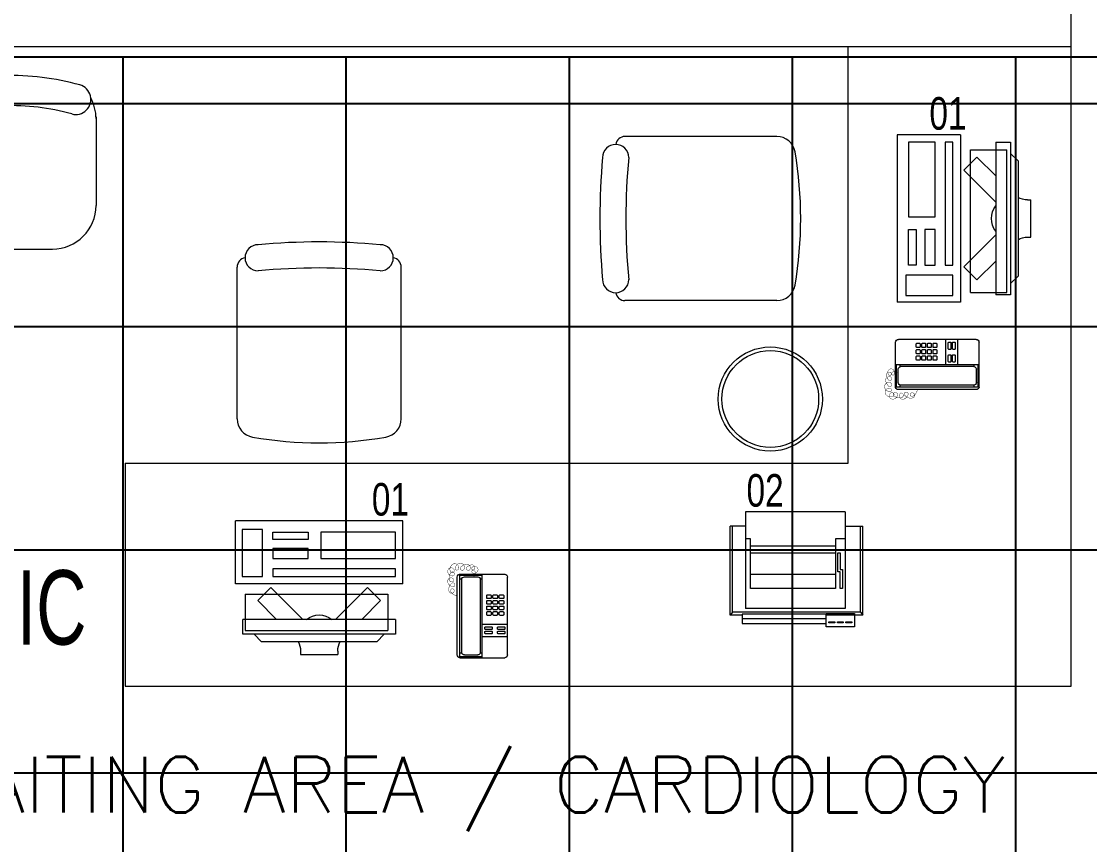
# Model space of a CAD drawing. Header units: inches. Extents: x -12418 to 472786, y -29325 to 19878.
# Drawn here: x 26727 to 29599, y -4993 to -2779 of the extents above; entities that cross this region are included whole.
import ezdxf
from ezdxf import colors
from ezdxf.entities.mleader import LeaderData, LeaderLine
from ezdxf.enums import TextEntityAlignment as Align
from ezdxf.math import Vec2, Vec3

# ---------------------------------------------------------------- set-up
doc = ezdxf.new("R2010")
doc.units = ezdxf.units.IN
doc.header["$LTSCALE"] = 25
doc.header["$MEASUREMENT"] = 0
doc.linetypes.add('DASHDOT', pattern=[25.4, 12.7, -6.35, 0, -6.35])
doc.layers.get('0').update_dxf_attribs({"color": 8})
for name, color, linetype, lineweight in [('00-Ground Floor$0$72_EGR_BASE_TEXT', 252, 'Continuous', 5), ('00-Ground Floor$0$72_EGR_EQP_TAG', 142, 'Continuous', 5), ('00-Ground Floor$0$LOADING', 253, 'Continuous', 5), ('00-Ground Floor$0$Walls', 251, 'Continuous', 5), ('E-LITE-CLNG-CNDT', 6, 'DASHDOT', 35), ('T-DATA-TEXT', 2, 'Continuous', 25)]:
    doc.layers.add(name, color=color, linetype=linetype, lineweight=lineweight)
doc.layers.add('00-Ground Floor$0$False Ceiling', color=251, linetype='Continuous')
doc.styles.add('00-Ground Floor$0$SIMPLEX', font='SIMPLEX.shx', dxfattribs={"height": 150})
doc.styles.add('00-Ground Floor$0$Standard', font='arial.ttf')
doc.styles.add('00-Ground Floor$0$X3G_ENTITY_257CFD', font='swisscl.ttf', dxfattribs={"height": 200})
doc.styles.add('DC_Elc_Romans', font='elc_romans.shx', dxfattribs={"width": 0.7})

# ---------------------------------------------------------------- blocks, each defined once
blk = doc.blocks.new('00-Ground Floor$0$GF21021-P')
for p, q in [((-0.2207, 0.4756), (-0.2207, 0.0675)), ((0.2205, 0.4756), (0.2205, 0.0675))]:
    blk.add_line(p, q)
for centre, radius, start, end in [((-0.1707, 0.4756), 0.05, 99.6329, 180), ((-0.0001, -0.5295), 1.0695, 80.3671, 99.6329), ((0.1705, 0.4756), 0.05, 0, 80.3671), ((-0.1957, 0.0675), 0.025, 180, 261.4721), ((-0.1643, 0.0425), 0.0351, 90, 270), ((0, 1.8467), 1.7767, 264.6946, 275.3053), ((0.1641, 0.0425), 0.0351, 270, 90), ((0.1955, 0.0675), 0.025, 278.5279, 0), ((0, 1.8314), 1.8314, 264.8532, 275.147)]:
    blk.add_arc(centre, radius, start, end)
blk = doc.blocks.new('00-Ground Floor$0$DM20079-P')
at = {"color": 0}
for p, q in [((-0.0686, 0.217), (-0.0686, 0.008)), ((-0.0616, 0.225), (0.0594, 0.225)), ((-0.0616, 0.225), (-0.0616, 0)), ((-0.0616, 0.222), (-0.0016, 0.222)), ((-0.0616, 0.212), (-0.0565, 0.212)), ((-0.0566, 0.2105), (-0.0566, 0.0145)), ((-0.0496, 0.2175), (-0.0136, 0.2175)), ((-0.0068, 0.212), (-0.0016, 0.212)), ((-0.0066, 0.2105), (-0.0066, 0.0145)), ((-0.0016, 0.225), (-0.0016, 0)), ((0.0664, 0.217), (0.0664, 0.008)), ((-0.0016, 0.1675), (0.0664, 0.1675)), ((-0.0016, 0.135), (0.0664, 0.135)), ((-0.0616, 0.013), (-0.0565, 0.013)), ((-0.0616, 0.003), (-0.0016, 0.003)), ((-0.0594, 0), (0.0594, 0)), ((-0.0496, 0.0075), (-0.0136, 0.0075)), ((-0.0068, 0.013), (-0.0016, 0.013))]:
    blk.add_line(p, q, dxfattribs=at)
for points in [[(0.0074, 0.1605, 0.414214), (0.0054, 0.1585), (0.0054, 0.1555, 0.414214), (0.0074, 0.1535), (0.0234, 0.1535, 0.414214), (0.0254, 0.1555), (0.0254, 0.1585, 0.414214), (0.0234, 0.1605)], [(0.0234, 0.142, 0.414214), (0.0254, 0.144), (0.0254, 0.147, 0.414214), (0.0234, 0.149), (0.0074, 0.149, 0.414214), (0.0054, 0.147), (0.0054, 0.144, 0.414214), (0.0074, 0.142)], [(0.0574, 0.1535, 0.414214), (0.0594, 0.1555), (0.0594, 0.1585, 0.414214), (0.0574, 0.1605), (0.0414, 0.1605, 0.414214), (0.0394, 0.1585), (0.0394, 0.1555, 0.414214), (0.0414, 0.1535)], [(0.0574, 0.142, 0.414214), (0.0594, 0.144), (0.0594, 0.147, 0.414214), (0.0574, 0.149), (0.0414, 0.149, 0.414214), (0.0394, 0.147), (0.0394, 0.144, 0.414214), (0.0414, 0.142)], [(0.0104, 0.103, 0.414214), (0.0124, 0.101), (0.0204, 0.101, 0.414214), (0.0224, 0.103), (0.0224, 0.109, 0.414214), (0.0204, 0.111), (0.0124, 0.111, 0.414214), (0.0104, 0.109)], [(0.0104, 0.088, 0.414214), (0.0124, 0.086), (0.0204, 0.086, 0.414214), (0.0224, 0.088), (0.0224, 0.094, 0.414214), (0.0204, 0.096), (0.0124, 0.096, 0.414214), (0.0104, 0.094)], [(0.0274, 0.103, 0.414214), (0.0294, 0.101), (0.0374, 0.101, 0.414214), (0.0394, 0.103), (0.0394, 0.109, 0.414214), (0.0374, 0.111), (0.0294, 0.111, 0.414214), (0.0274, 0.109)], [(0.0274, 0.088, 0.414214), (0.0294, 0.086), (0.0374, 0.086, 0.414214), (0.0394, 0.088), (0.0394, 0.094, 0.414214), (0.0374, 0.096), (0.0294, 0.096, 0.414214), (0.0274, 0.094)], [(0.0444, 0.103, 0.414214), (0.0464, 0.101), (0.0544, 0.101, 0.414214), (0.0564, 0.103), (0.0564, 0.109, 0.414214), (0.0544, 0.111), (0.0464, 0.111, 0.414214), (0.0444, 0.109)], [(0.0444, 0.088, 0.414214), (0.0464, 0.086), (0.0544, 0.086, 0.414214), (0.0564, 0.088), (0.0564, 0.094, 0.414214), (0.0544, 0.096), (0.0464, 0.096, 0.414214), (0.0444, 0.094)], [(0.0104, 0.073, 0.414214), (0.0124, 0.071), (0.0204, 0.071, 0.414214), (0.0224, 0.073), (0.0224, 0.079, 0.414214), (0.0204, 0.081), (0.0124, 0.081, 0.414214), (0.0104, 0.079)], [(0.0104, 0.058, 0.414214), (0.0124, 0.056), (0.0204, 0.056, 0.414214), (0.0224, 0.058), (0.0224, 0.064, 0.414214), (0.0204, 0.066), (0.0124, 0.066, 0.414214), (0.0104, 0.064)], [(0.0274, 0.073, 0.414214), (0.0294, 0.071), (0.0374, 0.071, 0.414214), (0.0394, 0.073), (0.0394, 0.079, 0.414214), (0.0374, 0.081), (0.0294, 0.081, 0.414214), (0.0274, 0.079)], [(0.0274, 0.058, 0.414214), (0.0294, 0.056), (0.0374, 0.056, 0.414214), (0.0394, 0.058), (0.0394, 0.064, 0.414214), (0.0374, 0.066), (0.0294, 0.066, 0.414214), (0.0274, 0.064)], [(0.0444, 0.073, 0.414214), (0.0464, 0.071), (0.0544, 0.071, 0.414214), (0.0564, 0.073), (0.0564, 0.079, 0.414214), (0.0544, 0.081), (0.0464, 0.081, 0.414214), (0.0444, 0.079)], [(0.0444, 0.058, 0.414214), (0.0464, 0.056), (0.0544, 0.056, 0.414214), (0.0564, 0.058), (0.0564, 0.064, 0.414214), (0.0544, 0.066), (0.0464, 0.066, 0.414214), (0.0444, 0.064)]]:
    blk.add_lwpolyline(points, format="xyb", close=True, dxfattribs=at)
at = {"color": 0, "const_width": 0.001}
blk.add_lwpolyline([(-0.0686, 0.059, 0.184574), (-0.0861, 0.0478, 1.44364), (-0.0769, 0.0452, 0.837915), (-0.0907, 0.0465, 0.30536), (-0.0835, 0.0248, 1.584726), (-0.0815, 0.034, 0.253153), (-0.094, 0.0228, 0.874198), (-0.0776, 0.0142, 0.915253), (-0.0897, 0.0168, 0.223821), (-0.0874, -0.0011, 1.703343), (-0.0796, 0.005, 0.588962), (-0.0934, -0.0114, 0.717795), (-0.0769, -0.0108, 0.983104), (-0.0875, -0.0075, 0.326362), (-0.0815, -0.0259, 0.758716), (-0.0657, -0.0134, 0.906186), (-0.0743, -0.016, 0.189488), (-0.067, -0.0272, 0.7948), (-0.0506, -0.0127, 1.223996), (-0.0585, -0.0193, 0.072149), (-0.0473, -0.0259, 0.645886), (-0.0341, -0.0134, 1.366917), (-0.042, -0.0193, 0.078415), (-0.0315, -0.0246, 0.723006), (-0.0229, -0.0127, 1.105484), (-0.0289, -0.018, 0.327892), (-0.017, -0.0193, 0.446638), (-0.0144, -0.0068, 0.327263), (-0.0269, -0.0029, 1.240441), (-0.0229, -0.0094, 0.611307), (-0.0278, 0.0075)], format="xyb", dxfattribs=at)
at = {"color": 0}
for centre, radius, start, end in [((-0.0605, 0.217), 0.00813, 97.9633, 179.6649), ((-0.0496, 0.2105), 0.007, 90, 180), ((-0.0136, 0.2105), 0.007, 0, 90), ((0.0582, 0.217), 0.00813, 0.3351, 82.0367), ((-0.0605, 0.008), 0.00813, 180.3351, 277.9633), ((-0.0496, 0.0145), 0.007, 180, 270), ((-0.0136, 0.0145), 0.007, 270, 0), ((0.0582, 0.008), 0.00813, 277.9633, 359.6649)]:
    blk.add_arc(centre, radius, start, end, dxfattribs=at)
blk = doc.blocks.new('00-Ground Floor$0$ITCWLS1-P')
at = {"layer": '00-Ground Floor$0$LOADING'}
for p, q in [((-0.17, 0.45), (-0.17, 0)), ((-0.17, 0.45), (0, 0.45)), ((0, 0.45), (0, 0)), ((-0.2651, 0.43, 0), (-0.3051, 0.43, 0)), ((-0.3051, 0.43, 0), (-0.3051, 0.02, 0)), ((-0.197, 0.4094), (-0.295, 0.4094)), ((-0.295, 0.0264), (-0.295, 0.4094)), ((-0.2651, 0.43, 0), (-0.2651, 0.02, 0)), ((-0.197, 0.0264), (-0.197, 0.4094)), ((-0.1496, 0.4305), (-0.1291, 0.4305)), ((-0.1291, 0.4305), (-0.1291, 0.4089)), ((-0.3251, 0.38, 0), (-0.3051, 0.4, 0)), ((-0.3251, 0.38, 0), (-0.3251, 0.07, 0)), ((-0.3503, 0.275), (-0.3596, 0.275)), ((-0.3596, 0.175), (-0.3596, 0.275)), ((-0.3503, 0.175), (-0.3596, 0.175)), ((-0.3251, 0.07, 0), (-0.3051, 0.05, 0)), ((-0.3051, 0.02, 0), (-0.2651, 0.02, 0)), ((-0.197, 0.0264), (-0.295, 0.0264)), ((-0.17, 0), (0, 0))]:
    blk.add_line(p, q, dxfattribs=at)
at = {"layer": '00-Ground Floor$0$LOADING', "extrusion": (2.48281e-10, 3.18408e-10, -1)}
for p, q in [((-0.2651, 0.3395), (-0.2144, 0.3902)), ((-0.1791, 0.3548), (-0.2144, 0.3902)), ((-0.2651, 0.2688), (-0.1791, 0.3548))]:
    blk.add_line(p, q, dxfattribs=at)
at = {"layer": '00-Ground Floor$0$LOADING', "extrusion": (2.48281e-10, -3.18408e-10, -1)}
for p, q in [((-0.2651, 0.1812), (-0.1791, 0.0952)), ((-0.2651, 0.1105), (-0.2144, 0.0598)), ((-0.1791, 0.0952), (-0.2144, 0.0598))]:
    blk.add_line(p, q, dxfattribs=at)
at = {"layer": '00-Ground Floor$0$LOADING'}
for points in [[(-0.1291, 0.4089), (-0.1291, 0.1), (-0.1496, 0.1), (-0.1496, 0.4305)], [(-0.1496, 0.1), (-0.1496, 0.1), (-0.1496, 0.1), (-0.1496, 0.1), (-0.1496, 0.1), (-0.1496, 0.1), (-0.1496, 0.1), (-0.1496, 0.1), (-0.1496, 0.1)], [(-0.1496, 0.1), (-0.1496, 0.1), (-0.1496, 0.1), (-0.1496, 0.1), (-0.1496, 0.1), (-0.1496, 0.1), (-0.1496, 0.1), (-0.1496, 0.1), (-0.1496, 0.1), (-0.1496, 0.1), (-0.1496, 0.1), (-0.1496, 0.1), (-0.1496, 0.1), (-0.1496, 0.1), (-0.1496, 0.1), (-0.1496, 0.1), (-0.1496, 0.1), (-0.1496, 0.1)], [(-0.1496, 0.1), (-0.1496, 0.1), (-0.1496, 0.1), (-0.1496, 0.1), (-0.1496, 0.1), (-0.1496, 0.1), (-0.1496, 0.1), (-0.1496, 0.1), (-0.1496, 0.1), (-0.1496, 0.1)], [(-0.1496, 0.1), (-0.1496, 0.1), (-0.1496, 0.1), (-0.1496, 0.1), (-0.1496, 0.1), (-0.1496, 0.1), (-0.1496, 0.1)], [(-0.1496, 0.1), (-0.1496, 0.1), (-0.1496, 0.1), (-0.1496, 0.1), (-0.1496, 0.1), (-0.1496, 0.1), (-0.1496, 0.1), (-0.1496, 0.1), (-0.1496, 0.1), (-0.1496, 0.1)], [(-0.1496, 0.1), (-0.1496, 0.1), (-0.1496, 0.1), (-0.1496, 0.1), (-0.1496, 0.1), (-0.1496, 0.1), (-0.1496, 0.1), (-0.1496, 0.1), (-0.1496, 0.1), (-0.1496, 0.1), (-0.1496, 0.1), (-0.1496, 0.1), (-0.1496, 0.1), (-0.1496, 0.1), (-0.1496, 0.1)], [(-0.1496, 0.1), (-0.1496, 0.1), (-0.1496, 0.1), (-0.1496, 0.1), (-0.1496, 0.1), (-0.1496, 0.1), (-0.1496, 0.1), (-0.1496, 0.1), (-0.1496, 0.1), (-0.1496, 0.1)], [(-0.1496, 0.1), (-0.1496, 0.1), (-0.1496, 0.1), (-0.1496, 0.1), (-0.1496, 0.1), (-0.1496, 0.1), (-0.1496, 0.1), (-0.1496, 0.1), (-0.1496, 0.1), (-0.1496, 0.1)], [(-0.1496, 0.1), (-0.1496, 0.1), (-0.1496, 0.1), (-0.1496, 0.1), (-0.1496, 0.1), (-0.1496, 0.1), (-0.1496, 0.1), (-0.1496, 0.1), (-0.1496, 0.1), (-0.1496, 0.1), (-0.1496, 0.1), (-0.1496, 0.1), (-0.1496, 0.1), (-0.1496, 0.1), (-0.1496, 0.1), (-0.1496, 0.1), (-0.1496, 0.1), (-0.1496, 0.1), (-0.1496, 0.1), (-0.1496, 0.1), (-0.1496, 0.1), (-0.1496, 0.1), (-0.1496, 0.1), (-0.1496, 0.1), (-0.1496, 0.1), (-0.1496, 0.1), (-0.1496, 0.1), (-0.1496, 0.1), (-0.1496, 0.1), (-0.1496, 0.1), (-0.1496, 0.1), (-0.1496, 0.1), (-0.1496, 0.1), (-0.1496, 0.1), (-0.1496, 0.1), (-0.1496, 0.1), (-0.1496, 0.1), (-0.1496, 0.1), (-0.1496, 0.1), (-0.1496, 0.1), (-0.1496, 0.1), (-0.1496, 0.1), (-0.1496, 0.1), (-0.1496, 0.1), (-0.1496, 0.1), (-0.1496, 0.1), (-0.1496, 0.1), (-0.1496, 0.1), (-0.1496, 0.1), (-0.1496, 0.1), (-0.1496, 0.1), (-0.1496, 0.1), (-0.1496, 0.1), (-0.1496, 0.1)], [(-0.1496, 0.1), (-0.1496, 0.1), (-0.1496, 0.1), (-0.1496, 0.1), (-0.1496, 0.1), (-0.1496, 0.1), (-0.1496, 0.1), (-0.1496, 0.1), (-0.1496, 0.1), (-0.1496, 0.1), (-0.1496, 0.1), (-0.1496, 0.1), (-0.1496, 0.1), (-0.1496, 0.1), (-0.1496, 0.1), (-0.1496, 0.1), (-0.1496, 0.1), (-0.1496, 0.1), (-0.1496, 0.1), (-0.1496, 0.1), (-0.1496, 0.1), (-0.1496, 0.1), (-0.1496, 0.1), (-0.1496, 0.1), (-0.1496, 0.1), (-0.1496, 0.1), (-0.1496, 0.1), (-0.1496, 0.1), (-0.1496, 0.1), (-0.1496, 0.1), (-0.1496, 0.1), (-0.1496, 0.1), (-0.1496, 0.1), (-0.1496, 0.1), (-0.1496, 0.1), (-0.1496, 0.1), (-0.1496, 0.1), (-0.1496, 0.1), (-0.1496, 0.1), (-0.1496, 0.1), (-0.1496, 0.1), (-0.1496, 0.1), (-0.1496, 0.1), (-0.1496, 0.1), (-0.1496, 0.1), (-0.1496, 0.1), (-0.1496, 0.1), (-0.1496, 0.1), (-0.1496, 0.1), (-0.1496, 0.1), (-0.1496, 0.1), (-0.1496, 0.1), (-0.1496, 0.1), (-0.1496, 0.1), (-0.1496, 0.1), (-0.1496, 0.1), (-0.1496, 0.1), (-0.1496, 0.1), (-0.1496, 0.1), (-0.1496, 0.1), (-0.1496, 0.1), (-0.1496, 0.1), (-0.1496, 0.1), (-0.1496, 0.1), (-0.1496, 0.1), (-0.1496, 0.1), (-0.1496, 0.1), (-0.1496, 0.1), (-0.1496, 0.1), (-0.1496, 0.1), (-0.1496, 0.1), (-0.1496, 0.1), (-0.1496, 0.1), (-0.1496, 0.1), (-0.1496, 0.1), (-0.1496, 0.1), (-0.1496, 0.1), (-0.1496, 0.1), (-0.1496, 0.1), (-0.1496, 0.1), (-0.1496, 0.1), (-0.1496, 0.1), (-0.1496, 0.1), (-0.1496, 0.1), (-0.1496, 0.1), (-0.1496, 0.1), (-0.1496, 0.1), (-0.1496, 0.1), (-0.1496, 0.1)], [(-0.1496, 0.1), (-0.1496, 0.1), (-0.1496, 0.1), (-0.1496, 0.1), (-0.1496, 0.1), (-0.1496, 0.1), (-0.1496, 0.1), (-0.1496, 0.1), (-0.1496, 0.1), (-0.1496, 0.1), (-0.1496, 0.1), (-0.1496, 0.1)], [(-0.1496, 0.1), (-0.1496, 0.1), (-0.1496, 0.1), (-0.1496, 0.1), (-0.1496, 0.1), (-0.1496, 0.1), (-0.1496, 0.1)], [(-0.1496, 0.1), (-0.1496, 0.1), (-0.1496, 0.1), (-0.1496, 0.1), (-0.1496, 0.1), (-0.1496, 0.1), (-0.1496, 0.1), (-0.1496, 0.1), (-0.1496, 0.1), (-0.1496, 0.1), (-0.1496, 0.1), (-0.1496, 0.1), (-0.1496, 0.1), (-0.1496, 0.1), (-0.1496, 0.1), (-0.1496, 0.1), (-0.1496, 0.1)], [(-0.1496, 0.1), (-0.1496, 0.1), (-0.1496, 0.1), (-0.1496, 0.1), (-0.1496, 0.1), (-0.1496, 0.1), (-0.1496, 0.1), (-0.1496, 0.1), (-0.1496, 0.1), (-0.1496, 0.1), (-0.1496, 0.1), (-0.1496, 0.1), (-0.1496, 0.1), (-0.1496, 0.1), (-0.1496, 0.1), (-0.1496, 0.1), (-0.1496, 0.1), (-0.1496, 0.1), (-0.1496, 0.1), (-0.1496, 0.1), (-0.1496, 0.1), (-0.1496, 0.1), (-0.1496, 0.1), (-0.1496, 0.1), (-0.1496, 0.1), (-0.1496, 0.1), (-0.1496, 0.1), (-0.1496, 0.1), (-0.1496, 0.1), (-0.1496, 0.1), (-0.1496, 0.1), (-0.1496, 0.1), (-0.1496, 0.1), (-0.1496, 0.1), (-0.1496, 0.1), (-0.1496, 0.1), (-0.1496, 0.1), (-0.1496, 0.1), (-0.1496, 0.1), (-0.1496, 0.1), (-0.1496, 0.1), (-0.1496, 0.1), (-0.1496, 0.1), (-0.1496, 0.1), (-0.1496, 0.1), (-0.1496, 0.1), (-0.1496, 0.1), (-0.1496, 0.1), (-0.1496, 0.1), (-0.1496, 0.1), (-0.1496, 0.1), (-0.1496, 0.1), (-0.1496, 0.1), (-0.1496, 0.1), (-0.1496, 0.1), (-0.1496, 0.1), (-0.1496, 0.1), (-0.1496, 0.1), (-0.1496, 0.1), (-0.1496, 0.1), (-0.1496, 0.1), (-0.1496, 0.1), (-0.1496, 0.1), (-0.1496, 0.1), (-0.1496, 0.1), (-0.1496, 0.1), (-0.1496, 0.1), (-0.1496, 0.1), (-0.1496, 0.1), (-0.1496, 0.1), (-0.1496, 0.1), (-0.1496, 0.1), (-0.1496, 0.1), (-0.1496, 0.1), (-0.1496, 0.1), (-0.1496, 0.1), (-0.1496, 0.1), (-0.1496, 0.1), (-0.1496, 0.1), (-0.1496, 0.1), (-0.1496, 0.1), (-0.1496, 0.1), (-0.1496, 0.1), (-0.1496, 0.1), (-0.1496, 0.1), (-0.1496, 0.1), (-0.1496, 0.1), (-0.1496, 0.1), (-0.1496, 0.1), (-0.1496, 0.1), (-0.1496, 0.1), (-0.1496, 0.1), (-0.1496, 0.1), (-0.1496, 0.1), (-0.1496, 0.1), (-0.1496, 0.1), (-0.1496, 0.1), (-0.1496, 0.1), (-0.1496, 0.1), (-0.1496, 0.1), (-0.1496, 0.1), (-0.1496, 0.1), (-0.1496, 0.1), (-0.1496, 0.1), (-0.1496, 0.1), (-0.1496, 0.1), (-0.1496, 0.1), (-0.1496, 0.1), (-0.1496, 0.1), (-0.1496, 0.1), (-0.1496, 0.1)], [(-0.1496, 0.1), (-0.1496, 0.1), (-0.1496, 0.1), (-0.1496, 0.1), (-0.1496, 0.1), (-0.1496, 0.1), (-0.1496, 0.1), (-0.1496, 0.1)]]:
    blk.add_lwpolyline(points, dxfattribs=at)
for points in [[(-0.1019, 0.4305), (-0.0304, 0.4305), (-0.0304, 0.2294), (-0.1019, 0.2294)], [(-0.1019, 0.1954), (-0.0747, 0.1954), (-0.0747, 0.1), (-0.1019, 0.1)], [(-0.0304, 0.1954), (-0.0508, 0.1954), (-0.0508, 0.1), (-0.0304, 0.1)], [(-0.1496, 0.1), (-0.1496, 0.1), (-0.1496, 0.1), (-0.1496, 0.1), (-0.1496, 0.1), (-0.1496, 0.1), (-0.1496, 0.1), (-0.1496, 0.1), (-0.1496, 0.1), (-0.1496, 0.1), (-0.1496, 0.1), (-0.1496, 0.1), (-0.1496, 0.1), (-0.1496, 0.1), (-0.1496, 0.1), (-0.1496, 0.1), (-0.1496, 0.1), (-0.1496, 0.1), (-0.1496, 0.1), (-0.1496, 0.1), (-0.1496, 0.1), (-0.1496, 0.1), (-0.1496, 0.1), (-0.1496, 0.1), (-0.1496, 0.1), (-0.1496, 0.1), (-0.1496, 0.1), (-0.1496, 0.1), (-0.1496, 0.1), (-0.1496, 0.1), (-0.1496, 0.1), (-0.1496, 0.1), (-0.1496, 0.1), (-0.1496, 0.1), (-0.1496, 0.1), (-0.1496, 0.1), (-0.1496, 0.1), (-0.1496, 0.1), (-0.1496, 0.1), (-0.1496, 0.1), (-0.1496, 0.1), (-0.1496, 0.1), (-0.1496, 0.1), (-0.1496, 0.1), (-0.1496, 0.1), (-0.1496, 0.1), (-0.1496, 0.1), (-0.1496, 0.1), (-0.1496, 0.1), (-0.1496, 0.1), (-0.1496, 0.1), (-0.1496, 0.1), (-0.1496, 0.1), (-0.1496, 0.1), (-0.1496, 0.1), (-0.1496, 0.1), (-0.1496, 0.1), (-0.1496, 0.1), (-0.1496, 0.1), (-0.1496, 0.1), (-0.1496, 0.1), (-0.1496, 0.1), (-0.1496, 0.1), (-0.1496, 0.1), (-0.1496, 0.1), (-0.1496, 0.1), (-0.1496, 0.1), (-0.1496, 0.1), (-0.1496, 0.1), (-0.1496, 0.1), (-0.1496, 0.1), (-0.1496, 0.1), (-0.1496, 0.1), (-0.1496, 0.1), (-0.1496, 0.1), (-0.1496, 0.1), (-0.1496, 0.1), (-0.1496, 0.1), (-0.1496, 0.1), (-0.1496, 0.1), (-0.1496, 0.1), (-0.1496, 0.1), (-0.1496, 0.1), (-0.1496, 0.1), (-0.1496, 0.1), (-0.1496, 0.1), (-0.1496, 0.1), (-0.1496, 0.1), (-0.1496, 0.1), (-0.1496, 0.1), (-0.1496, 0.1), (-0.1496, 0.1), (-0.1496, 0.1), (-0.1496, 0.1), (-0.1496, 0.1), (-0.1496, 0.1), (-0.1496, 0.1), (-0.1496, 0.1), (-0.1496, 0.1), (-0.1496, 0.1), (-0.1496, 0.1), (-0.1496, 0.1), (-0.1496, 0.1), (-0.1496, 0.1), (-0.1496, 0.1), (-0.1496, 0.1), (-0.1496, 0.1), (-0.1496, 0.1), (-0.1496, 0.1), (-0.1496, 0.1), (-0.1496, 0.1), (-0.1496, 0.1), (-0.1496, 0.1), (-0.1496, 0.1), (-0.1496, 0.1), (-0.1496, 0.1), (-0.1496, 0.1), (-0.1496, 0.1), (-0.1496, 0.1), (-0.1496, 0.1), (-0.1496, 0.1), (-0.1496, 0.1), (-0.1496, 0.1), (-0.1496, 0.1), (-0.1496, 0.1), (-0.1496, 0.1), (-0.1496, 0.1), (-0.1496, 0.1), (-0.1496, 0.1), (-0.1496, 0.1), (-0.1496, 0.1), (-0.1496, 0.1), (-0.1496, 0.1), (-0.1496, 0.1), (-0.1496, 0.1), (-0.1496, 0.1), (-0.1496, 0.1), (-0.1496, 0.1), (-0.1496, 0.1), (-0.1496, 0.1), (-0.1496, 0.1), (-0.1496, 0.1), (-0.1496, 0.1), (-0.1496, 0.1), (-0.1496, 0.1), (-0.1496, 0.1), (-0.1496, 0.1), (-0.1496, 0.1), (-0.1496, 0.1), (-0.1496, 0.1), (-0.1496, 0.1), (-0.1496, 0.1), (-0.1496, 0.1), (-0.1496, 0.1), (-0.1496, 0.1), (-0.1496, 0.1), (-0.1496, 0.1), (-0.1496, 0.1), (-0.1496, 0.1), (-0.1496, 0.1), (-0.1496, 0.1), (-0.1496, 0.1), (-0.1496, 0.1), (-0.1496, 0.1), (-0.1496, 0.1), (-0.1496, 0.1), (-0.1496, 0.1), (-0.1496, 0.1), (-0.1496, 0.1), (-0.1496, 0.1), (-0.1496, 0.1), (-0.1496, 0.1), (-0.1496, 0.1), (-0.1496, 0.1), (-0.1496, 0.1), (-0.1496, 0.1), (-0.1496, 0.1), (-0.1496, 0.1), (-0.1496, 0.1), (-0.1496, 0.1), (-0.1496, 0.1), (-0.1496, 0.1), (-0.1496, 0.1), (-0.1496, 0.1), (-0.1496, 0.1), (-0.1496, 0.1), (-0.1496, 0.1), (-0.1496, 0.1), (-0.1496, 0.1), (-0.1496, 0.1), (-0.1496, 0.1), (-0.1496, 0.1), (-0.1496, 0.1), (-0.1496, 0.1), (-0.1496, 0.1), (-0.1496, 0.1), (-0.1496, 0.1), (-0.1496, 0.1), (-0.1496, 0.1), (-0.1496, 0.1), (-0.1496, 0.1), (-0.1496, 0.1), (-0.1496, 0.1), (-0.1496, 0.1), (-0.1496, 0.1), (-0.1496, 0.1), (-0.1496, 0.1), (-0.1496, 0.1), (-0.1496, 0.1), (-0.1496, 0.1), (-0.1496, 0.1), (-0.1496, 0.1), (-0.1496, 0.1), (-0.1496, 0.1), (-0.1496, 0.1), (-0.1496, 0.1), (-0.1496, 0.1), (-0.1496, 0.1), (-0.1496, 0.1), (-0.1496, 0.1), (-0.1496, 0.1), (-0.1496, 0.1), (-0.1496, 0.1), (-0.1496, 0.1), (-0.1496, 0.1), (-0.1496, 0.1), (-0.1496, 0.1), (-0.1496, 0.1), (-0.1496, 0.1), (-0.1496, 0.1), (-0.1496, 0.1), (-0.1496, 0.1), (-0.1496, 0.1), (-0.1496, 0.1), (-0.1496, 0.1), (-0.1496, 0.1), (-0.1496, 0.1), (-0.1496, 0.1), (-0.1496, 0.1), (-0.1496, 0.1), (-0.1496, 0.1), (-0.1496, 0.1), (-0.1496, 0.1), (-0.1496, 0.1), (-0.1496, 0.1), (-0.1496, 0.1), (-0.1496, 0.1), (-0.1496, 0.1), (-0.1496, 0.1), (-0.1496, 0.1), (-0.1496, 0.1), (-0.1496, 0.1), (-0.1496, 0.1), (-0.1496, 0.1), (-0.1496, 0.1), (-0.1496, 0.1), (-0.1496, 0.1), (-0.1496, 0.1), (-0.1496, 0.1), (-0.1496, 0.1), (-0.1496, 0.1), (-0.1496, 0.1), (-0.1496, 0.1), (-0.1496, 0.1), (-0.1496, 0.1), (-0.1496, 0.1), (-0.1496, 0.1), (-0.1496, 0.1), (-0.1496, 0.1), (-0.1496, 0.1), (-0.1496, 0.1), (-0.1496, 0.1), (-0.1496, 0.1), (-0.1496, 0.1), (-0.1496, 0.1), (-0.1496, 0.1), (-0.1496, 0.1)], [(-0.1496, 0.1), (-0.1496, 0.1), (-0.1496, 0.1), (-0.1496, 0.1), (-0.1496, 0.1), (-0.1496, 0.1), (-0.1496, 0.1), (-0.1496, 0.1), (-0.1496, 0.1), (-0.1496, 0.1), (-0.1496, 0.1), (-0.1496, 0.1), (-0.1496, 0.1), (-0.1496, 0.1), (-0.1496, 0.1), (-0.1496, 0.1), (-0.1496, 0.1), (-0.1496, 0.1), (-0.1496, 0.1), (-0.1496, 0.1), (-0.1496, 0.1), (-0.1496, 0.1), (-0.1496, 0.1), (-0.1496, 0.1), (-0.1496, 0.1), (-0.1496, 0.1), (-0.1496, 0.1), (-0.1496, 0.1), (-0.1496, 0.1), (-0.1496, 0.1), (-0.1496, 0.1), (-0.1496, 0.1), (-0.1496, 0.1), (-0.1496, 0.1), (-0.1496, 0.1), (-0.1496, 0.1), (-0.1496, 0.1), (-0.1496, 0.1), (-0.1496, 0.1), (-0.1496, 0.1), (-0.1496, 0.1), (-0.1496, 0.1), (-0.1496, 0.1), (-0.1496, 0.1), (-0.1496, 0.1), (-0.1496, 0.1), (-0.1496, 0.1), (-0.1496, 0.1), (-0.1496, 0.1), (-0.1496, 0.1), (-0.1496, 0.1), (-0.1496, 0.1), (-0.1496, 0.1), (-0.1496, 0.1), (-0.1496, 0.1), (-0.1496, 0.1), (-0.1496, 0.1), (-0.1496, 0.1), (-0.1496, 0.1), (-0.1496, 0.1), (-0.1496, 0.1), (-0.1496, 0.1), (-0.1496, 0.1), (-0.1496, 0.1), (-0.1496, 0.1), (-0.1496, 0.1), (-0.1496, 0.1), (-0.1496, 0.1), (-0.1496, 0.1), (-0.1496, 0.1), (-0.1496, 0.1), (-0.1496, 0.1), (-0.1496, 0.1), (-0.1496, 0.1), (-0.1496, 0.1), (-0.1496, 0.1), (-0.1496, 0.1), (-0.1496, 0.1), (-0.1496, 0.1), (-0.1496, 0.1), (-0.1496, 0.1), (-0.1496, 0.1), (-0.1496, 0.1), (-0.1496, 0.1), (-0.1496, 0.1), (-0.1496, 0.1), (-0.1496, 0.1), (-0.1496, 0.1), (-0.1496, 0.1), (-0.1496, 0.1), (-0.1496, 0.1), (-0.1496, 0.1), (-0.1496, 0.1), (-0.1496, 0.1), (-0.1496, 0.1), (-0.1496, 0.1), (-0.1496, 0.1), (-0.1496, 0.1), (-0.1496, 0.1), (-0.1496, 0.1), (-0.1496, 0.1), (-0.1496, 0.1), (-0.1496, 0.1), (-0.1496, 0.1), (-0.1496, 0.1), (-0.1496, 0.1), (-0.1496, 0.1), (-0.1496, 0.1), (-0.1496, 0.1), (-0.1496, 0.1), (-0.1496, 0.1), (-0.1496, 0.1), (-0.1496, 0.1), (-0.1496, 0.1), (-0.1496, 0.1), (-0.1496, 0.1), (-0.1496, 0.1), (-0.1496, 0.1), (-0.1496, 0.1), (-0.1496, 0.1), (-0.1496, 0.1), (-0.1496, 0.1), (-0.1496, 0.1), (-0.1496, 0.1), (-0.1496, 0.1), (-0.1496, 0.1), (-0.1496, 0.1), (-0.1496, 0.1), (-0.1496, 0.1), (-0.1496, 0.1), (-0.1496, 0.1), (-0.1496, 0.1), (-0.1496, 0.1), (-0.1496, 0.1), (-0.1496, 0.1), (-0.1496, 0.1), (-0.1496, 0.1), (-0.1496, 0.1), (-0.1496, 0.1), (-0.1496, 0.1), (-0.1496, 0.1), (-0.1496, 0.1), (-0.1496, 0.1), (-0.1496, 0.1), (-0.1496, 0.1), (-0.1496, 0.1), (-0.1496, 0.1), (-0.1496, 0.1), (-0.1496, 0.1), (-0.1496, 0.1), (-0.1496, 0.1), (-0.1496, 0.1), (-0.1496, 0.1), (-0.1496, 0.1), (-0.1496, 0.1), (-0.1496, 0.1), (-0.1496, 0.1), (-0.1496, 0.1), (-0.1496, 0.1), (-0.1496, 0.1), (-0.1496, 0.1), (-0.1496, 0.1), (-0.1496, 0.1), (-0.1496, 0.1), (-0.1496, 0.1), (-0.1496, 0.1), (-0.1496, 0.1), (-0.1496, 0.1), (-0.1496, 0.1), (-0.1496, 0.1), (-0.1496, 0.1), (-0.1496, 0.1), (-0.1496, 0.1), (-0.1496, 0.1), (-0.1496, 0.1), (-0.1496, 0.1), (-0.1496, 0.1), (-0.1496, 0.1), (-0.1496, 0.1), (-0.1496, 0.1), (-0.1496, 0.1), (-0.1496, 0.1), (-0.1496, 0.1), (-0.1496, 0.1), (-0.1496, 0.1), (-0.1496, 0.1), (-0.1496, 0.1), (-0.1496, 0.1), (-0.1496, 0.1), (-0.1496, 0.1), (-0.1496, 0.1), (-0.1496, 0.1), (-0.1496, 0.1), (-0.1496, 0.1), (-0.1496, 0.1), (-0.1496, 0.1), (-0.1496, 0.1), (-0.1496, 0.1), (-0.1496, 0.1), (-0.1496, 0.1), (-0.1496, 0.1), (-0.1496, 0.1), (-0.1496, 0.1), (-0.1496, 0.1), (-0.1496, 0.1), (-0.1496, 0.1), (-0.1496, 0.1), (-0.1496, 0.1), (-0.1496, 0.1), (-0.1496, 0.1), (-0.1496, 0.1), (-0.1496, 0.1), (-0.1496, 0.1), (-0.1496, 0.1)], [(-0.1496, 0.1), (-0.1496, 0.1), (-0.1496, 0.1), (-0.1496, 0.1), (-0.1496, 0.1), (-0.1496, 0.1), (-0.1496, 0.1), (-0.1496, 0.1), (-0.1496, 0.1), (-0.1496, 0.1), (-0.1496, 0.1), (-0.1496, 0.1), (-0.1496, 0.1), (-0.1496, 0.1), (-0.1496, 0.1), (-0.1496, 0.1), (-0.1496, 0.1), (-0.1496, 0.1), (-0.1496, 0.1), (-0.1496, 0.1), (-0.1496, 0.1), (-0.1496, 0.1), (-0.1496, 0.1), (-0.1496, 0.1), (-0.1496, 0.1), (-0.1496, 0.1), (-0.1496, 0.1), (-0.1496, 0.1), (-0.1496, 0.1), (-0.1496, 0.1), (-0.1496, 0.1), (-0.1496, 0.1), (-0.1496, 0.1), (-0.1496, 0.1), (-0.1496, 0.1), (-0.1496, 0.1), (-0.1496, 0.1), (-0.1496, 0.1), (-0.1496, 0.1), (-0.1496, 0.1), (-0.1496, 0.1), (-0.1496, 0.1), (-0.1496, 0.1), (-0.1496, 0.1), (-0.1496, 0.1), (-0.1496, 0.1), (-0.1496, 0.1), (-0.1496, 0.1), (-0.1496, 0.1), (-0.1496, 0.1), (-0.1496, 0.1), (-0.1496, 0.1), (-0.1496, 0.1), (-0.1496, 0.1), (-0.1496, 0.1), (-0.1496, 0.1), (-0.1496, 0.1), (-0.1496, 0.1), (-0.1496, 0.1), (-0.1496, 0.1), (-0.1496, 0.1), (-0.1496, 0.1), (-0.1496, 0.1), (-0.1496, 0.1), (-0.1496, 0.1), (-0.1496, 0.1), (-0.1496, 0.1), (-0.1496, 0.1), (-0.1496, 0.1), (-0.1496, 0.1), (-0.1496, 0.1), (-0.1496, 0.1), (-0.1496, 0.1), (-0.1496, 0.1), (-0.1496, 0.1), (-0.1496, 0.1), (-0.1496, 0.1), (-0.1496, 0.1), (-0.1496, 0.1), (-0.1496, 0.1), (-0.1496, 0.1), (-0.1496, 0.1), (-0.1496, 0.1), (-0.1496, 0.1), (-0.1496, 0.1), (-0.1496, 0.1), (-0.1496, 0.1), (-0.1496, 0.1), (-0.1496, 0.1), (-0.1496, 0.1), (-0.1496, 0.1), (-0.1496, 0.1), (-0.1496, 0.1), (-0.1496, 0.1), (-0.1496, 0.1), (-0.1496, 0.1), (-0.1496, 0.1), (-0.1496, 0.1), (-0.1496, 0.1), (-0.1496, 0.1), (-0.1496, 0.1), (-0.1496, 0.1), (-0.1496, 0.1), (-0.1496, 0.1), (-0.1496, 0.1), (-0.1496, 0.1), (-0.1496, 0.1), (-0.1496, 0.1), (-0.1496, 0.1), (-0.1496, 0.1), (-0.1496, 0.1), (-0.1496, 0.1), (-0.1496, 0.1), (-0.1496, 0.1), (-0.1496, 0.1), (-0.1496, 0.1), (-0.1496, 0.1), (-0.1496, 0.1), (-0.1496, 0.1), (-0.1496, 0.1), (-0.1496, 0.1), (-0.1496, 0.1), (-0.1496, 0.1), (-0.1496, 0.1), (-0.1496, 0.1), (-0.1496, 0.1), (-0.1496, 0.1), (-0.1496, 0.1), (-0.1496, 0.1), (-0.1496, 0.1), (-0.1496, 0.1), (-0.1496, 0.1), (-0.1496, 0.1), (-0.1496, 0.1), (-0.1496, 0.1), (-0.1496, 0.1), (-0.1496, 0.1), (-0.1496, 0.1), (-0.1496, 0.1), (-0.1496, 0.1), (-0.1496, 0.1), (-0.1496, 0.1), (-0.1496, 0.1), (-0.1496, 0.1), (-0.1496, 0.1), (-0.1496, 0.1), (-0.1496, 0.1), (-0.1496, 0.1), (-0.1496, 0.1), (-0.1496, 0.1), (-0.1496, 0.1), (-0.1496, 0.1), (-0.1496, 0.1), (-0.1496, 0.1), (-0.1496, 0.1), (-0.1496, 0.1), (-0.1496, 0.1), (-0.1496, 0.1), (-0.1496, 0.1), (-0.1496, 0.1), (-0.1496, 0.1), (-0.1496, 0.1), (-0.1496, 0.1), (-0.1496, 0.1), (-0.1496, 0.1), (-0.1496, 0.1), (-0.1496, 0.1), (-0.1496, 0.1), (-0.1496, 0.1), (-0.1496, 0.1), (-0.1496, 0.1), (-0.1496, 0.1), (-0.1496, 0.1), (-0.1496, 0.1), (-0.1496, 0.1), (-0.1496, 0.1), (-0.1496, 0.1), (-0.1496, 0.1), (-0.1496, 0.1), (-0.1496, 0.1), (-0.1496, 0.1), (-0.1496, 0.1), (-0.1496, 0.1), (-0.1496, 0.1), (-0.1496, 0.1), (-0.1496, 0.1), (-0.1496, 0.1), (-0.1496, 0.1), (-0.1496, 0.1), (-0.1496, 0.1), (-0.1496, 0.1), (-0.1496, 0.1), (-0.1496, 0.1), (-0.1496, 0.1), (-0.1496, 0.1), (-0.1496, 0.1), (-0.1496, 0.1), (-0.1496, 0.1), (-0.1496, 0.1), (-0.1496, 0.1), (-0.1496, 0.1), (-0.1496, 0.1), (-0.1496, 0.1), (-0.1496, 0.1), (-0.1496, 0.1), (-0.1496, 0.1), (-0.1496, 0.1), (-0.1496, 0.1), (-0.1496, 0.1), (-0.1496, 0.1), (-0.1496, 0.1), (-0.1496, 0.1), (-0.1496, 0.1), (-0.1496, 0.1), (-0.1496, 0.1), (-0.1496, 0.1), (-0.1496, 0.1), (-0.1496, 0.1), (-0.1496, 0.1)], [(-0.1496, 0.0727), (-0.0236, 0.0727), (-0.0236, 0.0182), (-0.1496, 0.0182)]]:
    blk.add_lwpolyline(points, close=True, dxfattribs=at)
for centre, radius, start, end in [((-0.3503, 0.325), 0.05, 270, 300.3093), ((-0.3089, 0.225), 0.0556, 321.9431, 38.0569), ((-0.3503, 0.125), 0.05, 59.6907, 90)]:
    blk.add_arc(centre, radius, start, end, dxfattribs=at)
blk = doc.blocks.new('00-Ground Floor$0$WM00001-P')
at = {"layer": '00-Ground Floor$0$LOADING'}
for radius in [0.14, 0.13]:
    blk.add_circle((0, 0), radius, dxfattribs=at)
blk = doc.blocks.new('00-Ground Floor$0$3 seats beam chair')
at = {"layer": '00-Ground Floor$0$LOADING', "ltscale": 20}
for p, q in [((-740534, -1008988.2), (-740317.9, -1008988.2)), ((-740534, -1008988.2), (-740295.5, -1008988.2)), ((-740178.3, -1009367.9), (-740178.3, -1009105.4)), ((-740534, -1009485), (-740295.5, -1009485)), ((-740511, -1009485), (-740511, -1009602.9)), ((-740474.9, -1009485), (-740474.9, -1009602.9)), ((-740325, -1009485), (-740325, -1009602.9)), ((-740290.3, -1009484.9), (-740290.3, -1009602.9)), ((-740534, -1009602.8), (-740295.5, -1009602.8)), ((-740178.3, -1009720), (-740178.3, -1009982.5)), ((-740534, -1010099.7), (-740295.5, -1010099.7)), ((-740534, -1010099.7), (-740317.9, -1010099.7)), ((-740512.3, -1010099.6), (-740512.3, -1010212.3)), ((-740476.2, -1010099.6), (-740476.2, -1010212.3)), ((-740326.3, -1010099.6), (-740326.3, -1010212.3)), ((-740291.5, -1010099.6), (-740291.5, -1010212.4)), ((-740535.3, -1010212.3), (-740319.1, -1010212.3)), ((-740535.3, -1010212.3), (-740296.7, -1010212.3)), ((-740179.5, -1010592), (-740179.5, -1010329.5)), ((-740535.3, -1010709.2), (-740296.7, -1010709.2)), ((-740512.3, -1010821.9), (-740512.3, -1010709.2)), ((-740476.2, -1010821.9), (-740476.2, -1010709.2)), ((-740326.3, -1010821.9), (-740326.3, -1010709.2)), ((-740291.5, -1010821.9), (-740291.5, -1010709.1)), ((-740534, -1010821.8), (-740295.5, -1010821.8)), ((-740534, -1010821.8), (-740317.9, -1010821.8)), ((-740178.3, -1011201.5), (-740178.3, -1010939)), ((-740534, -1011318.7), (-740295.5, -1011318.7))]:
    blk.add_line(p, q, dxfattribs=at)
for centre, radius, start, end in [((-740528.8, -1009105.4), 117.2, 90, 118.9699), ((-740295.5, -1009105.4), 117.2, 0, 90), ((-740580.4, -1009042.7), 40.5, 344.361, 164.361), ((-739957.4, -1009217.1), 687.4, 164.361, 181.6247), ((-739957.4, -1009217.1), 606.4, 164.361, 181.8419), ((-739957.4, -1009256.1), 687.4, 178.3753, 195.639), ((-739957.4, -1009256.1), 606.4, 178.1581, 195.639), ((-740295.5, -1009367.9), 117.2, 270, 0), ((-740580.4, -1009430.5), 40.5, 195.639, 15.639), ((-740528.8, -1009367.9), 117.2, 241.0301, 270), ((-740528.8, -1009720), 117.2, 90, 118.9699), ((-740295.5, -1009720), 117.2, 0, 90), ((-740580.4, -1009657.4), 40.5, 344.361, 164.361), ((-739957.4, -1009831.8), 687.4, 164.361, 181.6247), ((-739957.4, -1009831.8), 606.4, 164.361, 181.8419), ((-739957.4, -1009870.8), 687.4, 178.3753, 195.639), ((-739957.4, -1009870.8), 606.4, 178.1581, 195.639), ((-740295.5, -1009982.5), 117.2, 270, 0), ((-740580.4, -1010045.1), 40.5, 195.639, 15.639), ((-740528.8, -1009982.5), 117.2, 241.0301, 270), ((-740581.6, -1010266.9), 40.5, 344.361, 164.361), ((-740530.1, -1010329.5), 117.2, 90, 118.9699), ((-740296.7, -1010329.5), 117.2, 0, 90), ((-739958.7, -1010441.3), 687.4, 164.361, 181.6247), ((-739958.7, -1010441.3), 606.4, 164.361, 181.8419), ((-739958.7, -1010480.3), 687.4, 178.3753, 195.639), ((-739958.7, -1010480.3), 606.4, 178.1581, 195.639), ((-740296.7, -1010592), 117.2, 270, 0), ((-740581.6, -1010654.6), 40.5, 195.639, 15.639), ((-740530.1, -1010592), 117.2, 241.0301, 270), ((-740580.4, -1010876.4), 40.5, 344.361, 164.361), ((-740528.8, -1010939), 117.2, 90, 118.9699), ((-740295.5, -1010939), 117.2, 0, 90), ((-739957.4, -1011050.8), 687.4, 164.361, 181.6247), ((-739957.4, -1011050.8), 606.4, 164.361, 181.8419), ((-739957.4, -1011089.8), 687.4, 178.3753, 195.639), ((-739957.4, -1011089.8), 606.4, 178.1581, 195.639), ((-740295.5, -1011201.5), 117.2, 270, 0), ((-740580.4, -1011264.1), 40.5, 195.639, 15.639), ((-740528.8, -1011201.5), 117.2, 241.0301, 270)]:
    blk.add_arc(centre, radius, start, end, dxfattribs=at)
at = {"layer": '00-Ground Floor$0$LOADING', "ltscale": 10, "style": '00-Ground Floor$0$Standard'}
blk.add_attdef('NMF0003', text='', height=50, dxfattribs=at).set_placement((-740377, -1009031.1), align=Align.TOP_CENTER)
blk = doc.blocks.new('00-Ground Floor$0$ITPPLT2C-P')
at = {"color": 0}
for p, q in [((0.0229, 0.0318), (0.2618, 0.0318)), ((0.0304, 0.0256), (0.0229, 0.0318)), ((0.0229, 0), (0.0229, 0.0318)), ((0.2618, -0.0096), (0.2618, 0.0318)), ((0, 0), (0, -0.2262)), ((0.0252, 0), (0, 0)), ((0.0139, 0), (0.0139, -0.2262)), ((0.0252, 0), (0.0139, 0)), ((0.0252, -0.2262), (0.0252, 0)), ((0.0304, -0.3182), (0.0304, 0.0256)), ((0.0304, 0.0256), (0.2618, 0.0256)), ((0.0401, -0.2769), (0.0401, -0.0096)), ((0.3, -0.0096), (0.0401, -0.0096)), ((0.0939, -0.2515), (0.0939, -0.0222)), ((0.0939, -0.0222), (0.2274, -0.0222)), ((0.1321, -0.2515), (0.1321, -0.0222)), ((0.1894, -0.2515), (0.1894, -0.0222)), ((0.2082, -0.2515), (0.2082, -0.0222)), ((0.2274, -0.0222), (0.2274, -0.0096)), ((0.3, -0.2769), (0.3, -0.0096)), ((-0.0091, -0.2262), (0.0267, -0.2262)), ((-0.0091, -0.3023), (-0.0091, -0.2262)), ((-0.0087, -0.2262), (0.0236, -0.2262)), ((-0.0087, -0.3023), (-0.0087, -0.2262)), ((0, -0.2262), (0.0252, -0.2262)), ((0.0139, -0.2262), (0.0252, -0.2262)), ((0.0236, -0.2262), (0.0236, -0.3023)), ((0.0267, -0.2262), (0.0267, -0.3023)), ((0.0023, -0.2495), (0.0023, -0.2334)), ((0.0023, -0.2334), (0.0045, -0.2334)), ((0.0045, -0.2495), (0.0023, -0.2495)), ((0.0023, -0.2721), (0.0023, -0.2562)), ((0.0023, -0.2562), (0.0045, -0.2562)), ((0.0045, -0.2334), (0.0045, -0.2495)), ((0.0045, -0.2562), (0.0045, -0.2721)), ((0.2274, -0.2515), (0.0939, -0.2515)), ((0.1395, -0.2575), (0.19, -0.2575)), ((0.1395, -0.2641), (0.1395, -0.2575)), ((0.19, -0.2575), (0.19, -0.2641)), ((0.2274, -0.2769), (0.2274, -0.2515)), ((0.0045, -0.2721), (0.0023, -0.2721)), ((0.0023, -0.295), (0.0023, -0.2793)), ((0.0023, -0.2793), (0.0045, -0.2793)), ((0.0045, -0.2793), (0.0045, -0.295)), ((0.3, -0.2769), (0.0401, -0.2769)), ((0.0947, -0.2701), (0.0947, -0.2641)), ((0.0947, -0.2641), (0.1395, -0.2641)), ((0.1457, -0.2701), (0.0947, -0.2701)), ((0.19, -0.2641), (0.1457, -0.2641)), ((0.1457, -0.2641), (0.1457, -0.2701)), ((0.2618, -0.2769), (0.2618, -0.3246)), ((0.0267, -0.3023), (-0.0091, -0.3023)), ((0.0236, -0.3023), (-0.0087, -0.3023)), ((0.0045, -0.295), (0.0023, -0.295)), ((0.0229, -0.3246), (0.0229, -0.3023)), ((0.0304, -0.3182), (0.0229, -0.3246)), ((0.0229, -0.3246), (0.2618, -0.3246)), ((0.0304, -0.3182), (0.2618, -0.3182))]:
    blk.add_line(p, q, dxfattribs=at)
blk = doc.blocks.new('00-Ground Floor$0$A$Ce9e1c4c3')
at = {"layer": '00-Ground Floor$0$False Ceiling', "color": 254}
blk.add_line((-68650.5, -2875.8, 0), (-76050.5, -2875.8, 0), dxfattribs=at)
at = {"layer": '00-Ground Floor$0$False Ceiling', "color": 254, "linetype": 'Continuous'}
for p, q in [((-73000, -6347.4), (-73000, -2875.8)), ((-72400, -6347.4), (-72400, -2875.8)), ((-71800, -6347.4), (-71800, -2875.8)), ((-71200, -6347.4), (-71200, -2875.8)), ((-70600, -6347.4), (-70600, -2875.8)), ((-76050.5, -3000), (-68650.5, -3000)), ((-76050.5, -3600), (-68650.5, -3600)), ((-76050.5, -4200), (-68650.5, -4200)), ((-76050.5, -4800), (-68650.5, -4800))]:
    blk.add_line(p, q, dxfattribs=at)
blk = doc.blocks.new('00-Ground Floor')
at = {"layer": '00-Ground Floor$0$LOADING', "linetype": 'Continuous'}
for p, q in [((28949.5, -3966.9, 0), (28949.5, -2847.4, 0)), ((29549.5, -4566.9, 0), (29549.5, -2847.4, 0)), ((27005.5, -3966.9, 0), (28949.5, -3966.9, 0)), ((27005.5, -3966.9, 0), (27005.5, -4566.9, 0)), ((27005.5, -4566.9, 0), (29549.5, -4566.9, 0))]:
    blk.add_line(p, q, dxfattribs=at)
at = {"layer": '00-Ground Floor$0$Walls'}
for q in [(29549.5, -2747.4, 0), (23949.5, -2847.4, 0)]:
    blk.add_line((29549.5, -2847.4, 0), q, dxfattribs=at)
at = {"layer": '00-Ground Floor$0$False Ceiling', "color": 254}
blk.add_blockref('00-Ground Floor$0$A$Ce9e1c4c3', (100000, 0), dxfattribs=at)
at = {"layer": '00-Ground Floor$0$LOADING', "rotation": 270}
blk.add_blockref('00-Ground Floor$0$3 seats beam chair', (1035915.6, -743569.6, 0), dxfattribs=at)
at = {"layer": '00-Ground Floor$0$LOADING', "yscale": 1000, "zscale": 1000}
for name, p, xscale, rotation in [('00-Ground Floor$0$GF21021-P', (28281.9, -3309.5), 1000, 270), ('00-Ground Floor$0$ITCWLS1-P', (29081.3, -3534.4), -1000, 359.9999999924613), ('00-Ground Floor$0$GF21021-P', (27527.2, -3372.3), 1000, 180), ('00-Ground Floor$0$WM00001-P', (28740.2, -3794.6), 1000, 101.9999999999856), ('00-Ground Floor$0$DM20079-P', (29076.7, -3700.8), -1000, 269.9999934716077), ('00-Ground Floor$0$ITCWLS1-P', (27302.3, -4121.9), -1000, 269.9999999924613), ('00-Ground Floor$0$DM20079-P', (27967.2, -4265.2), -1000, 179.9999934716077)]:
    blk.add_blockref(name, p, dxfattribs=dict(at, xscale=xscale, rotation=rotation))
at = {"layer": '00-Ground Floor$0$LOADING', "extrusion": (-2.55363e-17, -7.77425e-06, -1), "xscale": -1000, "yscale": 1000, "zscale": 1000, "rotation": 270.0000000001835}
blk.add_blockref('00-Ground Floor$0$ITPPLT2C-P', (-28664.3, -4398.3, 0), dxfattribs=at)
at = {"layer": '00-Ground Floor$0$72_EGR_BASE_TEXT', "insert": (27077.8, -4756.6), "char_height": 150, "attachment_point": 2, "style": '00-Ground Floor$0$SIMPLEX'}
blk.add_mtext('RECEPTION AND WAITING AREA / CARDIOLOGY', dxfattribs=at)
at = {"layer": '00-Ground Floor$0$72_EGR_EQP_TAG', "char_height": 87.47, "attachment_point": 2, "style": '00-Ground Floor$0$X3G_ENTITY_257CFD'}
for s, insert in [('01', (29217.8, -2983)), ('01', (27718.8, -4020.5)), ('02', (28726.1, -3996.5, 0))]:
    blk.add_mtext(s, dxfattribs=dict(at, insert=insert))
blk = doc.blocks.new('DC_Arrow-ArrowEllipse')
at = {"color": 0}
blk.add_ellipse((0, 0), major_axis=(0.4, 0), ratio=0.4, dxfattribs=at)
at = {"color": 0, "ltscale": 0.5}
blk.add_solid([(-1.4, 0.167), (-0.4, 0), (-1.4, -0.167)], dxfattribs=at)

msp = doc.modelspace()

# ---------------------------------------------------------------- block references
at = {"layer": 'E-LITE-CLNG-CNDT'}
msp.add_blockref('00-Ground Floor', (0, 0), dxfattribs=at)

# ---------------------------------------------------------------- leaders
at = {"layer": 'T-DATA-TEXT'}
ml = msp.add_multileader_mtext('Standard', dxfattribs=at)
ml.set_content('LINE 1 TO SOUND RACK\\PIN DATA ROOM  ', color=256, style='DC_Elc_Romans')
ml.set_leader_properties(color=45)
ml.set_arrow_properties(name='DC_Arrow-ArrowEllipse')
ml.build(insert=Vec2(0, 0))
ml.multileader.update_dxf_attribs({"dogleg_length": 2, "arrow_head_size": 200, "scale": 100})
ctx = ml.context
ctx.base_point, ctx.scale, ctx.char_height, ctx.arrow_head_size, ctx.landing_gap_size, ctx.plane_origin = Vec3(12444.3, -3100.5, 0), 100, 200, 200, 200, Vec3(17205.9, 2234.9, 0)
notes = []
notes.append((ctx, [(0, (1, 1, 0), (12244.3, -3100.5, 0), (1, 0), 200, [(0, [(11812.3, -2440.2, 0)], 0, [])])]))
ctx.mtext.insert, ctx.mtext.width, ctx.mtext.flow_direction = Vec3(12644.3, -3000.5, 0), 2820.295, 5
ml = msp.add_multileader_mtext('Standard', dxfattribs=at)
ml.set_content('LINE 6,7,8,9&10 \\PUP TO 2ND FLOOR  ', color=256, style='DC_Elc_Romans')
ml.set_leader_properties(color=45)
ml.build(insert=Vec2(0, 0))
ml.multileader.update_dxf_attribs({"dogleg_length": 2, "arrow_head_size": 200, "scale": 100})
ctx = ml.context
ctx.base_point, ctx.scale, ctx.char_height, ctx.arrow_head_size, ctx.landing_gap_size, ctx.plane_origin = Vec3(17059.7, -2912.8, -0.1), 100, 200, 200, 200, Vec3(30339.4, -650.7, -0.1)
notes.append((ctx, [(1, (1, 1, 0), (19633.1, -2912.8, -0.1), (-1, 0), 200, [(0, [(20323.6, -2798, -0.1)], 0, [])])]))
ctx.mtext.insert, ctx.mtext.width, ctx.mtext.flow_direction = Vec3(17259.7, -2812.8, -0.1), 2820.295, 5
ml = msp.add_multileader_mtext('Standard', dxfattribs=at)
ml.set_content('PUBLIC ADDRESS\\PRACK FOR PAGING \\PAND BACKGROUND MUSIC', color=256, style='DC_Elc_Romans')
ml.set_leader_properties(color=45)
ml.build(insert=Vec2(0, 0))
ml.multileader.update_dxf_attribs({"dogleg_length": 2, "arrow_head_size": 200, "scale": 100})
ctx = ml.context
ctx.base_point, ctx.scale, ctx.char_height, ctx.arrow_head_size, ctx.landing_gap_size, ctx.plane_origin = Vec3(24257.3, -3688.1), 100, 200, 200, 200, Vec3(21785.8, -948.5)
notes.append((ctx, [(0, (1, 1, 0), (24057.3, -3688.1), (1, 0), 200, [(1, [(21214.6, -6047.4)], 0, [])])]))
ctx.mtext.insert, ctx.mtext.width, ctx.mtext.flow_direction = Vec3(24457.3, -3588.1), 4483.29, 5
ml = msp.add_multileader_mtext('Standard', dxfattribs=at)
ml.set_content('LINE 3 TO SOUND RACK\\PIN DATA ROOM  ', color=256, style='DC_Elc_Romans')
ml.set_leader_properties(color=45)
ml.set_arrow_properties(name='DC_Arrow-ArrowEllipse')
ml.build(insert=Vec2(0, 0))
ml.multileader.update_dxf_attribs({"dogleg_length": 2, "arrow_head_size": 200, "scale": 100})
ctx = ml.context
ctx.base_point, ctx.scale, ctx.char_height, ctx.arrow_head_size, ctx.landing_gap_size, ctx.plane_origin = Vec3(15417.5, -3725.9, 0), 100, 200, 200, 200, Vec3(33834.9, 2941.3, 0)
notes.append((ctx, [(1, (1, 1, 0), (18597.5, -3725.9, 0), (-1, 0), 200, [(0, [(19555.7, -4847.4, 0)], 0, [])])]))
ctx.mtext.insert, ctx.mtext.width, ctx.mtext.flow_direction = Vec3(15617.5, -3625.9, 0), 2820.295, 5
for ctx, leaders in notes:
    for number, flags, end, landing, length, lines in leaders:
        leader = LeaderData()
        leader.index, (leader.has_last_leader_line, leader.has_dogleg_vector, leader.attachment_direction) = number, flags
        leader.last_leader_point, leader.dogleg_vector, leader.dogleg_length = Vec3(end), Vec3(landing), length
        for number, points, colour, breaks in lines:
            line = LeaderLine()
            line.index, line.vertices, line.color, line.breaks = number, Vec3.list(points), colors.encode_raw_color(colour), breaks
            leader.lines.append(line)
        ctx.leaders.append(leader)

doc.saveas('drawing.dxf')
